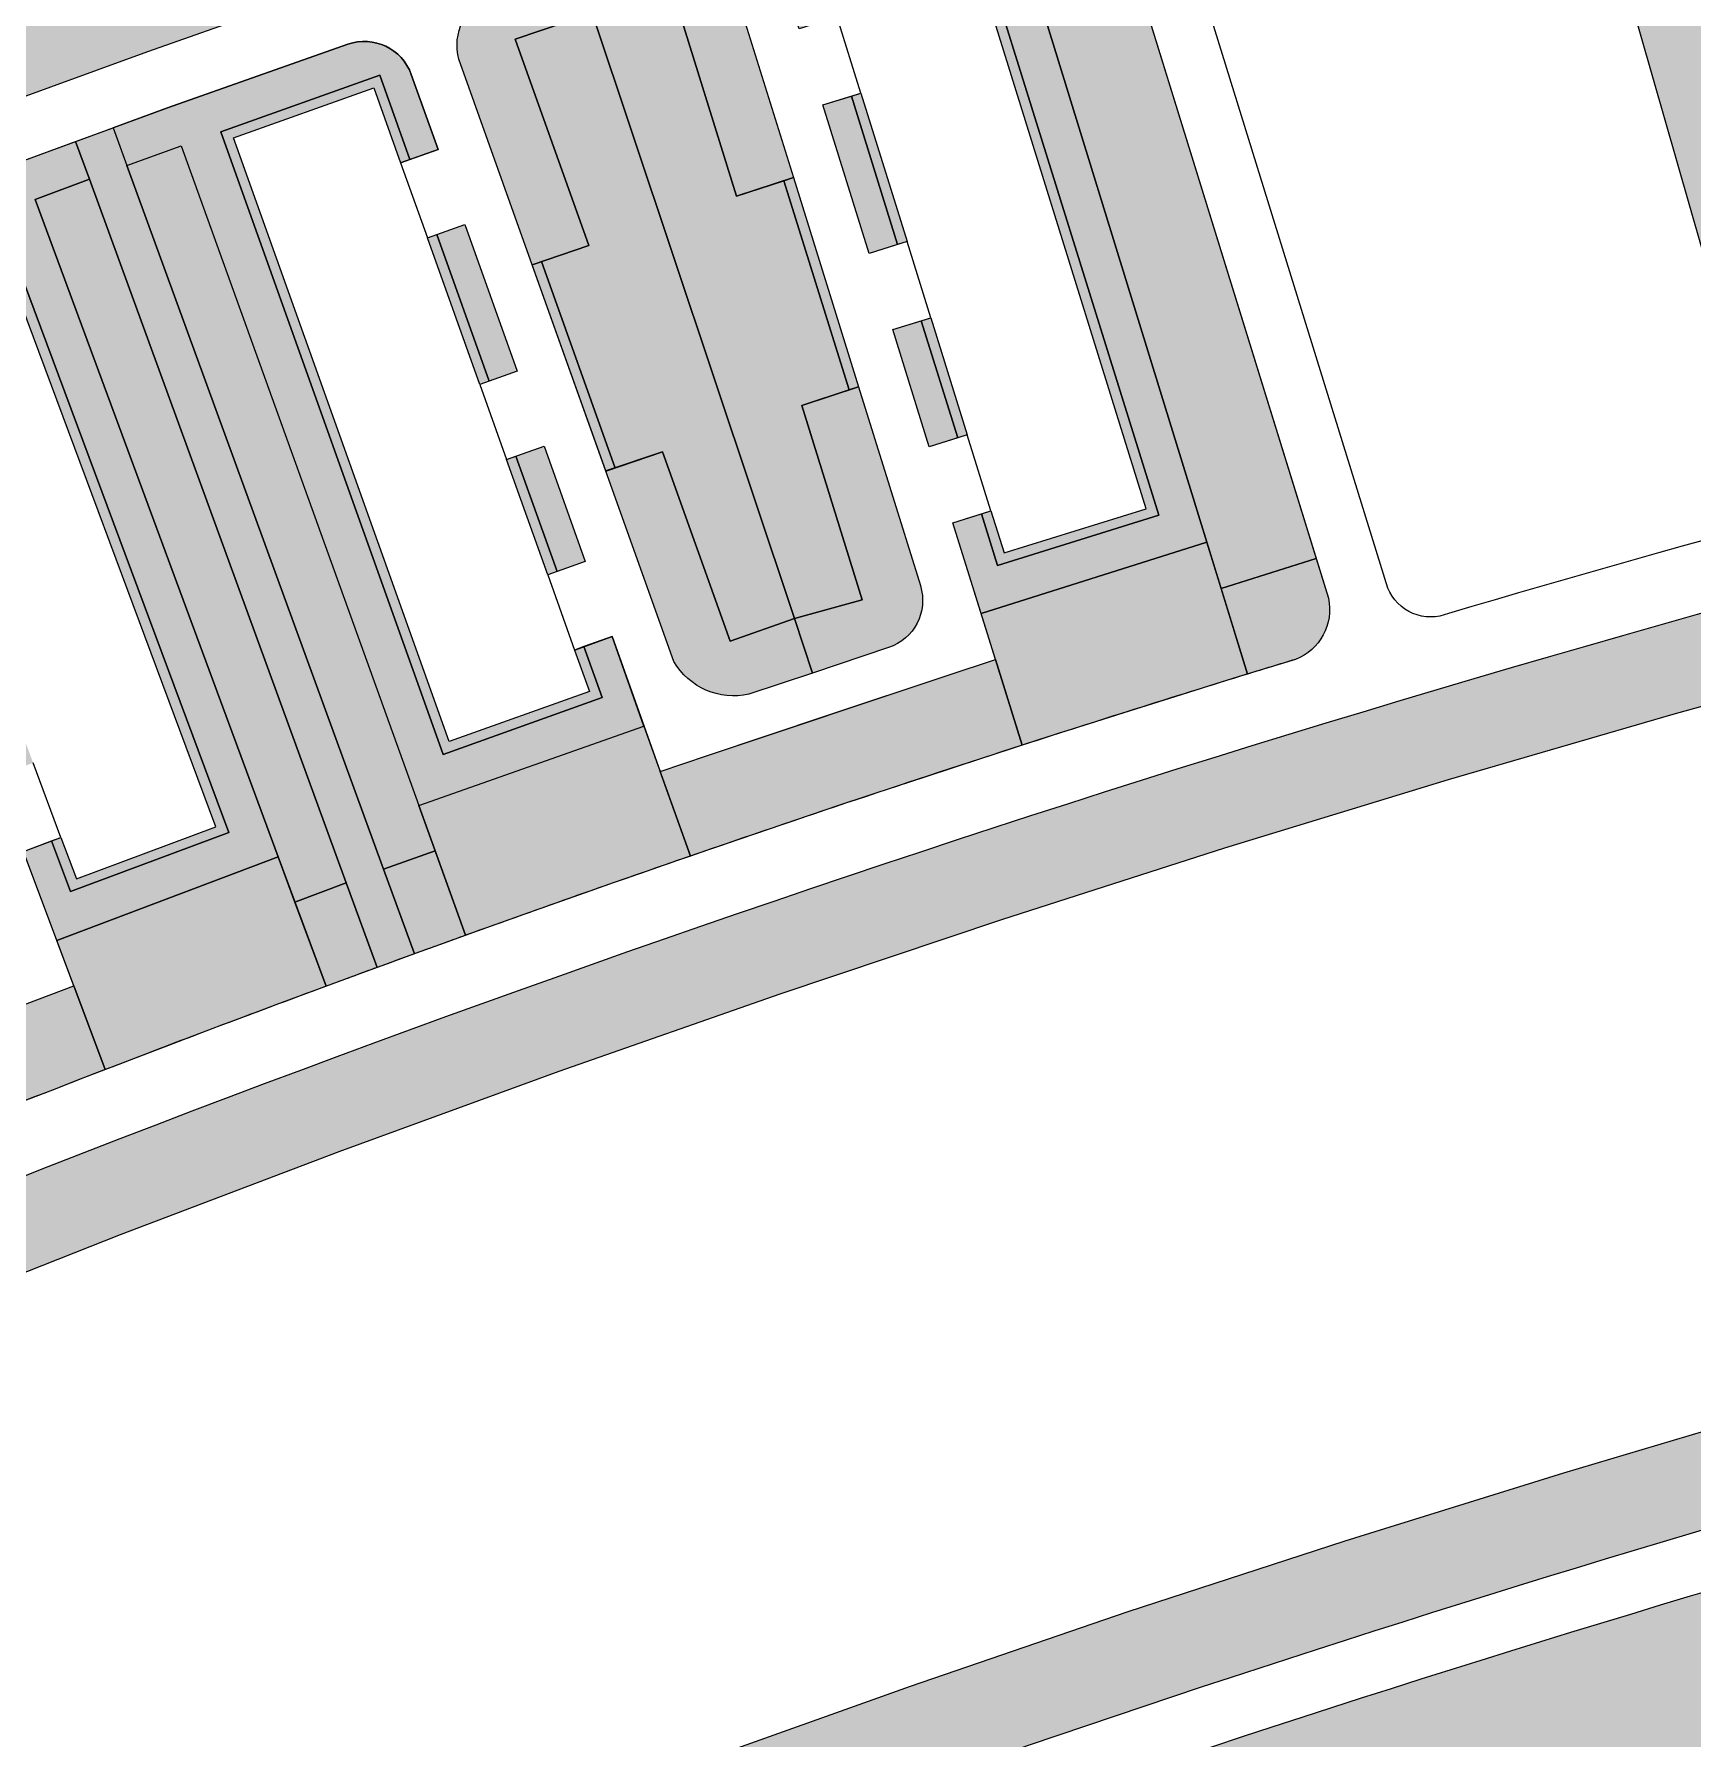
# Model space of a CAD drawing. Header units: millimetres. Extents: x 2240546 to 2245671, y 376439 to 383894.
# Drawn here: x 2245133.1 to 2245299.6, y 378596.1 to 378767.3 of the extents above; entities that cross this region are included whole.
import ezdxf

# ---------------------------------------------------------------- set-up
doc = ezdxf.new("R2010")
doc.units = ezdxf.units.MM
for name, color, linetype, true_color in [('благоустройство_внутридворовые_дороги', 7, 'Continuous', 0x000000), ('благоустройство_внутридворовые_площадки', 7, 'Continuous', 0x000000), ('благоустройство_внутриквартальные_дороги_парковки', 7, 'Continuous', 0x000000), ('благоустройство_зеленые насаждения', 7, 'Continuous', 0x000000), ('благоустройство_озеленение', 7, 'Continuous', 0x000000), ('благоустройство_отмостка', 7, 'Continuous', 0x000000), ('благоустройство_парковка', 7, 'Continuous', 0x000000), ('благоустройство_пешеходные_дорожки', 7, 'Continuous', 0x000000), ('благоустройство_спорт', 7, 'Continuous', 0x000000)]:
    doc.layers.add(name, color=color, linetype=linetype, true_color=true_color)
for name, color, linetype, transparency in [('благоустройство_штриховка_внутридомовые_площадки', 221, 'Continuous', 0.5), ('благоустройство_штриховка_зеленые насаждения', 90, 'Continuous', 0.5), ('благоустройство_штриховка_озеленение', 105, 'Continuous', 0.5), ('благоустройство_штриховка_отмостка', 160, 'Continuous', 0.5), ('благоустройство_штриховка_парковка', 252, 'Continuous', 0.5), ('благоустройство_штриховка_пешеходные_дорожки', 31, 'Continuous', 0.5), ('благоустройство_штриховка_спорт', 165, 'Continuous', 0.5)]:
    doc.layers.add(name, color=color, linetype=linetype, transparency=transparency)

msp = doc.modelspace()

# ---------------------------------------------------------------- hatches: boundary and pattern name
at = {"layer": 'благоустройство_штриховка_внутридомовые_площадки'}
h = msp.add_hatch(color=256, dxfattribs=at)
h.dxf.hatch_style = 1
edge = h.paths.add_edge_path()
edge.add_line((2245228.158794898, 378709.1571225337), (2245250.825262668, 378716.3112749405))
edge.add_line((2245250.825262668, 378716.3112749405), (2245254.909596193, 378703.0645137579))
edge.add_arc((2245776.816563778, 377010.001511101), 1771.679771792742, 107.1325415448082, 107.9000142652529)
edge.add_line((2245232.278641542, 378695.9219318287), (2245228.158794898, 378709.1571225337))
h = msp.add_hatch(color=256, dxfattribs=at)
h.dxf.hatch_style = 1
edge = h.paths.add_edge_path()
edge.add_line((2245171.697465584, 378689.8754978474), (2245194.302147198, 378697.8480819486))
edge.add_line((2245194.302147198, 378697.8480819486), (2245198.963123982, 378684.7954136155))
edge.add_arc((2245776.816564306, 377010.001509265), 1771.679773701631, 109.0359489711927, 109.8098640967507)
edge.add_line((2245176.394469414, 378676.8375925407), (2245171.697465584, 378689.8754978474))
h = msp.add_hatch(color=256, dxfattribs=at)
h.dxf.hatch_style = 1
edge = h.paths.add_edge_path()
edge.add_line((2245135.342457088, 378676.3305505691), (2245157.568277271, 378684.7180469629))
edge.add_line((2245157.568277271, 378684.7180469629), (2245162.374711965, 378671.7206283209))
edge.add_arc((2245776.816562943, 377010.0015127632), 1771.679769948212, 110.2925168570031, 111.0595758229046)
edge.add_line((2245140.183834582, 378663.3459948427), (2245135.342457088, 378676.3305505691))
at = {"layer": 'благоустройство_штриховка_зеленые насаждения'}
h = msp.add_hatch(color=256, dxfattribs=at)
h.dxf.hatch_style = 1
edge = h.paths.add_edge_path()
edge.add_line((2245260.609904476, 378885.0933197148), (2245270.477298053, 378887.746404527))
edge.add_line((2245270.477298053, 378887.746404527), (2245312.477420014, 378740.4654847893))
edge.add_arc((2245776.81656482, 377010.0015079067), 1791.679775151549, 101.00304802776179, 105.0204708505876, ccw=False)
edge.add_line((2245434.854384561, 378768.7448899724), (2245434.300654816, 378758.4481535263))
edge.add_arc((2245776.816564828, 377010.0015078761), 1781.679775183269, 101.0837267206065, 105.0154125978114)
edge.add_line((2245315.220981365, 378730.8479096866), (2245305.565732096, 378728.228929944))
edge.add_line((2245305.565732096, 378728.228929944), (2245260.609904476, 378885.0933197148))
h = msp.add_hatch(color=256, dxfattribs=at)
h.dxf.hatch_style = 1
h.paths.add_polyline_path([(2245102.374818867, 378833.9705659538), (2245117.739199674, 378839.7513200013), (2245141.111896116, 378774.9865921282), (2245233.553756878, 378805.871335915), (2245236.561941188, 378796.1570739668), (2245204.206039317, 378785.9522242547), (2245199.411961075, 378784.3990710303), (2245185.617880005, 378779.8502172205), (2245167.292492825, 378773.6220947608), (2245144.440043943, 378765.5566699628), (2245129.668210323, 378760.164583426)])
h = msp.add_hatch(color=256, dxfattribs=at)
h.dxf.hatch_style = 1
edge = h.paths.add_edge_path()
edge.add_line((2245228.892274398, 378787.4467627478), (2245233.547846028, 378788.9057301158))
edge.add_arc((2245235.050001296, 378784.136712444), 5.000000000302554, 17.206016830609713, 107.48349503381661, ccw=False)
edge.add_line((2245239.826237814, 378785.6157542718), (2245261.793581027, 378714.6771068173))
edge.add_line((2245261.793581027, 378714.6771068173), (2245252.257212198, 378711.6670182139))
edge.add_line((2245252.257212198, 378711.6670182139), (2245250.825262668, 378716.3112749405))
edge.add_line((2245250.825262668, 378716.3112749405), (2245228.892274398, 378787.4467627478))
h = msp.add_hatch(color=256, dxfattribs=at)
h.dxf.hatch_style = 1
h.paths.add_polyline_path([(2245133.15737731, 378750.7292811768), (2245138.60841454, 378752.7597993271), (2245164.400051901, 378682.1018478009), (2245159.253935189, 378680.1597405465), (2245157.568277243, 378684.718046952)])
h.paths.add_polyline_path([(2245168.157438987, 378683.4737233038), (2245142.365490468, 378754.1325272696), (2245147.843036013, 378756.0904310307), (2245171.697465584, 378689.8754978473), (2245173.344684653, 378685.303160443)])
at = {"layer": 'благоустройство_штриховка_озеленение'}
h = msp.add_hatch(color=256, dxfattribs=at)
h.dxf.hatch_style = 1
h.paths.add_polyline_path([(2245212.266566337, 378760.2116173925), (2245215.130999484, 378761.1032578731), (2245219.773686124, 378746.1884194503), (2245216.909252977, 378745.2967789698)], flags=17)
h.paths.add_polyline_path([(2245219.286959738, 378737.6582896805), (2245222.151392885, 378738.5499301611), (2245225.811778748, 378726.7907769041), (2245222.947345601, 378725.8991364237)], flags=17)
edge = h.paths.add_edge_path()
edge.add_line((2245209.888859641, 378767.8501064724), (2245207.508346755, 378775.4977147928))
edge.add_arc((2245212.287604442, 378776.9669649286), 5.00000000028137, 107.5049495376798, 197.0885927771418, ccw=False)
edge.add_line((2245210.783663513, 378781.7354197814), (2245228.892274398, 378787.4467627478))
edge.add_line((2245228.892274398, 378787.4467627478), (2245250.825262668, 378716.3112749405))
edge.add_line((2245250.825262668, 378716.3112749405), (2245228.158794898, 378709.1571225337))
edge.add_line((2245228.158794898, 378709.1571225337), (2245225.325201667, 378718.2601674862))
edge.add_line((2245225.325201667, 378718.2601674862), (2245228.189634814, 378719.1518079667))
edge.add_line((2245228.189634814, 378719.1518079667), (2245229.801222553, 378713.9745102965))
edge.add_line((2245229.801222553, 378713.9745102965), (2245245.992200507, 378719.0088924057))
edge.add_line((2245245.992200507, 378719.0088924057), (2245226.266426072, 378782.3788248142))
edge.add_line((2245226.266426072, 378782.3788248142), (2245210.075448115, 378777.3444427039))
edge.add_line((2245210.075448115, 378777.3444427039), (2245212.753292788, 378768.741746953))
edge.add_line((2245212.753292788, 378768.741746953), (2245209.888859641, 378767.8501064724))
h = msp.add_hatch(color=256, dxfattribs=at)
h.dxf.hatch_style = 1
h.paths.add_polyline_path([(2245178.748190134, 378732.4847925057), (2245173.495064409, 378747.1957234839), (2245176.320337967, 378748.2045987626), (2245181.573463691, 378733.4936677844)], flags=17)
h.paths.add_polyline_path([(2245181.438529354, 378724.9507267619), (2245184.263802911, 378725.9596020406), (2245188.405468058, 378714.3612217032), (2245185.580194501, 378713.3523464245)], flags=17)
edge = h.paths.add_edge_path()
edge.add_line((2245173.629999747, 378755.738661706), (2245170.938025224, 378763.2773069783))
edge.add_arc((2245166.233679653, 378761.5833800926), 5.000025553937645, 19.80278451660474, 109.4395896972316)
edge.add_line((2245164.56960719, 378766.2983687859), (2245146.467221244, 378759.9094065671))
edge.add_line((2245146.467221244, 378759.9094065671), (2245140.986995319, 378757.9090088498))
edge.add_line((2245140.986995319, 378757.9090088498), (2245142.365490468, 378754.1325272696))
edge.add_line((2245142.365490468, 378754.1325272696), (2245147.843036013, 378756.0904310307))
edge.add_line((2245147.843036013, 378756.0904310307), (2245171.697465584, 378689.8754978473))
edge.add_line((2245171.697465584, 378689.8754978473), (2245194.302147198, 378697.8480819487))
edge.add_line((2245194.302147198, 378697.8480819487), (2245191.095807059, 378706.8271565723))
edge.add_line((2245191.095807059, 378706.8271565723), (2245188.270533502, 378705.8182812935))
edge.add_line((2245188.270533502, 378705.8182812935), (2245190.095868244, 378700.7065868825))
edge.add_line((2245190.095868244, 378700.7065868825), (2245174.127790947, 378695.004555518))
edge.add_line((2245174.127790947, 378695.004555518), (2245151.808386568, 378757.5081456701))
edge.add_line((2245151.808386568, 378757.5081456701), (2245167.776460116, 378763.2101875322))
edge.add_line((2245167.776460116, 378763.2101875322), (2245170.80472619, 378754.7297864273))
edge.add_line((2245170.80472619, 378754.7297864273), (2245173.629999747, 378755.738661706))
h = msp.add_hatch(color=256, dxfattribs=at)
h.dxf.hatch_style = 1
edge = h.paths.add_edge_path()
edge.add_line((2245567.328408399, 378649.0859449651), (2245542.562220755, 378616.1976374617))
edge.add_line((2245542.562220755, 378616.1976374617), (2245457.039498536, 378604.88087672))
edge.add_line((2245457.039498536, 378604.88087672), (2245426.094726392, 378593.1319897257))
edge.add_line((2245426.094726392, 378593.1319897257), (2245414.343653523, 378564.9361585672))
edge.add_line((2245414.343653523, 378564.9361585672), (2245393.190975012, 378557.4959456179))
edge.add_line((2245393.190975012, 378557.4959456179), (2245369.297407099, 378557.4959456179))
edge.add_line((2245369.297407099, 378557.4959456179), (2245285.379855953, 378526.3003667666))
edge.add_line((2245285.379855953, 378526.3003667666), (2245280.042875326, 378545.27305955))
edge.add_line((2245280.042875326, 378545.27305955), (2245270.626322777, 378543.9738677759))
edge.add_line((2245270.626322777, 378543.9738677759), (2245239.649788451, 378531.7390006888))
edge.add_line((2245239.649788451, 378531.7390006888), (2245226.646911969, 378517.5924122188))
edge.add_line((2245226.646911969, 378517.5924122188), (2245192.609998065, 378510.3274216759))
edge.add_line((2245192.609998065, 378510.3274216759), (2245173.488230789, 378483.9459661188))
edge.add_line((2245173.488230789, 378483.9459661188), (2245158.082638716, 378472.767675166))
edge.add_line((2245158.082638716, 378472.767675166), (2245130.165549787, 378465.8860772389))
edge.add_line((2245130.165549787, 378465.8860772389), (2245108.366417471, 378441.4163430646))
edge.add_line((2245108.366417471, 378441.4163430646), (2245075.859693356, 378422.2991292366))
edge.add_line((2245075.859693356, 378422.2991292366), (2245060.944546728, 378417.3285038787))
edge.add_line((2245060.944546728, 378417.3285038787), (2245044.500144493, 378431.4750923486))
edge.add_line((2245044.500144493, 378431.4750923486), (2245028.437822613, 378439.8865166701))
edge.add_line((2245028.437822613, 378439.8865166701), (2245017.730230815, 378428.034293385))
edge.add_line((2245017.730230815, 378428.034293385), (2244998.225449001, 378401.2701940258))
edge.add_line((2244998.225449001, 378401.2701940258), (2244992.092894828, 378375.7985645339))
edge.add_line((2244992.092894828, 378375.7985645339), (2244963.742036145, 378417.6209212587))
edge.add_line((2244963.742036145, 378417.6209212587), (2244983.742959975, 378428.9845566232))
edge.add_line((2244983.742959975, 378428.9845566232), (2244997.835486588, 378436.7687203079))
edge.add_line((2244997.835486588, 378436.7687203079), (2245002.41, 378446.57))
edge.add_line((2245002.41, 378446.57), (2245010.806008128, 378443.7734702795))
edge.add_line((2245010.806008128, 378443.7734702795), (2245032.52067212, 378455.1641473774))
edge.add_line((2245032.52067212, 378455.1641473774), (2245075.488798254, 378476.4963874034))
edge.add_line((2245075.488798254, 378476.4963874034), (2245028.214997228, 378492.3788757963))
edge.add_line((2245028.214997228, 378492.3788757963), (2245016.446341257, 378486.3772468422))
edge.add_line((2245016.446341257, 378486.3772468422), (2244991.417223429, 378473.2169162502))
edge.add_line((2244991.417223429, 378473.2169162502), (2244966.615698502, 378459.6325354114))
edge.add_line((2244966.615698502, 378459.6325354114), (2244946.183028613, 378448.0236011288))
edge.add_line((2244946.183028613, 378448.0236011288), (2244925.91665397, 378436.1268840951))
edge.add_line((2244925.91665397, 378436.1268840951), (2244905.82054463, 378423.944716126))
edge.add_line((2244905.82054463, 378423.944716126), (2244885.898805613, 378411.4795870851))
edge.add_line((2244885.898805613, 378411.4795870851), (2244866.155279051, 378398.7339007288))
edge.add_line((2244866.155279051, 378398.7339007288), (2244846.593966183, 378385.7102370735))
edge.add_line((2244846.593966183, 378385.7102370735), (2244827.22284945, 378372.4140355664))
edge.add_line((2244827.22284945, 378372.4140355664), (2244808.037754063, 378358.8424331233))
edge.add_line((2244808.037754063, 378358.8424331233), (2244789.046540743, 378345.0008654675))
edge.add_line((2244789.046540743, 378345.0008654675), (2244772.276454031, 378332.4111524654))
edge.add_line((2244772.276454031, 378332.4111524654), (2244797.196809806, 378299.692656463))
edge.add_line((2244797.196809806, 378299.692656463), (2244814.634285242, 378276.7986024817))
edge.add_line((2244814.634285242, 378276.7986024817), (2244839.842418995, 378295.4549595033))
edge.add_line((2244839.842418995, 378295.4549595033), (2244862.67819276, 378311.7895950614))
edge.add_line((2244862.67819276, 378311.7895950614), (2244885.798560335, 378327.7188601023))
edge.add_line((2244885.798560335, 378327.7188601023), (2244866.25730884, 378356.6242500386))
edge.add_line((2244866.25730884, 378356.6242500386), (2244885.405287586, 378369.3727212886))
edge.add_line((2244885.405287586, 378369.3727212886), (2244891.119183822, 378319.8486018021))
edge.add_arc((2245777.17475118, 377009.1965324111), 1582.05667264042, 124.0603366286656, 127.3372484659531)
edge.add_arc((2244814.057450674, 378272.4443907958), 6.474599383172312, 225.8351556179713, 303.68898652898093, ccw=False)
edge.add_line((2244809.546434844, 378267.7999130688), (2244762.587812934, 378329.4529447152))
edge.add_arc((2244767.360967366, 378333.0884634925), 6.000000000543255, 127.33499337156579, 217.2950587956161, ccw=False)
edge.add_arc((2245777.174752732, 377009.1965308967), 1671.056674804401, 116.89606368707149, 127.334993369871, ccw=False)
edge.add_arc((2245028.11518167, 378484.7895667304), 16.23406114778659, 73.2424803210414, 115.08287801514979, ccw=False)
edge.add_line((2245032.79581768, 378500.3342245874), (2245104.053940745, 378476.393769454))
edge.add_line((2245104.053940745, 378476.393769454), (2245107.255917284, 378481.1383318353))
edge.add_line((2245107.255917284, 378481.1383318353), (2245045.325856793, 378501.9448556509))
edge.add_arc((2245046.918230221, 378506.684512481), 5.0000000001013, 115.99637841400909, 251.42929461026802, ccw=False)
edge.add_arc((2245777.174752745, 377009.1965308822), 1671.056674822877, 102.1892747203081, 115.9963784149987, ccw=False)
edge.add_line((2245424.344790292, 378642.579960474), (2245406.859386651, 378719.930350079))
edge.add_arc((2245421.490221545, 378723.2377161449), 14.9999999994297, 101.72319345258501, 192.7378775886754, ccw=False)
edge.add_arc((2245777.174751235, 377009.1965323698), 1765.556672700482, 97.97248866869631, 101.72319345422528, ccw=False)
edge.add_arc((2245534.376751628, 378742.8336904059), 14.99999999995179, -6.866742348387618, 97.97248866815602, ccw=False)
edge.add_line((2245549.26915526, 378741.0402818987), (2245547.085837245, 378722.9100828931))
edge.add_line((2245547.085837245, 378722.9100828931), (2245559.075997131, 378698.0353748541))
edge.add_line((2245559.075997131, 378698.0353748541), (2245567.328408399, 378649.0859449651))
h = msp.add_hatch(color=256, dxfattribs=at)
h.dxf.hatch_style = 1
h.paths.add_polyline_path([(2245116.661792754, 378726.4320220191), (2245119.472756653, 378727.4801069185), (2245124.930044536, 378712.8436813502), (2245122.119080637, 378711.7955964507)], flags=17)
h.paths.add_polyline_path([(2245124.913977494, 378704.2996935971), (2245127.724941394, 378705.3477784964), (2245132.02757081, 378693.8081425933), (2245129.21660691, 378692.760057694)], flags=17)
edge = h.paths.add_edge_path()
edge.add_line((2245113.866895896, 378733.9279248746), (2245111.067560586, 378741.4357316397))
edge.add_arc((2245115.752499575, 378743.1825420661), 4.999999999317804, 110.60048483147261, 200.4483023747688, ccw=False)
edge.add_line((2245113.993251729, 378747.8628248578), (2245131.749269513, 378754.5370446526))
edge.add_line((2245131.749269513, 378754.5370446526), (2245137.229495434, 378756.5374423678))
edge.add_line((2245137.229495434, 378756.5374423678), (2245138.60841454, 378752.7597993271))
edge.add_line((2245138.60841454, 378752.7597993271), (2245133.157377305, 378750.7292811749))
edge.add_line((2245133.157377305, 378750.7292811749), (2245157.568277243, 378684.718046952))
edge.add_line((2245157.568277243, 378684.718046952), (2245135.342457088, 378676.3305505691))
edge.add_line((2245135.342457088, 378676.3305505691), (2245132.011504931, 378685.2641517195))
edge.add_line((2245132.011504931, 378685.2641517195), (2245134.822126984, 378686.3121091592))
edge.add_line((2245134.822126984, 378686.3121091592), (2245136.717002901, 378681.23110337))
edge.add_line((2245136.717002901, 378681.23110337), (2245152.606051756, 378687.1497938375))
edge.add_line((2245152.606051756, 378687.1497938375), (2245129.419212285, 378749.3368100538))
edge.add_line((2245129.419212285, 378749.3368100538), (2245113.530163428, 378743.4181195852))
edge.add_line((2245113.530163428, 378743.4181195852), (2245116.677859795, 378734.9760097739))
edge.add_line((2245116.677859795, 378734.9760097739), (2245113.866895896, 378733.9279248746))
h = msp.add_hatch(color=256, dxfattribs=at)
h.dxf.hatch_style = 1
h.paths.add_polyline_path([(2245208.351111709, 378752.6026703549), (2245209.301553637, 378752.9139198436), (2245215.840811553, 378731.906261399), (2245214.890012482, 378731.5961593135)])
h = msp.add_hatch(color=256, dxfattribs=at)
h.dxf.hatch_style = 1
h.paths.add_polyline_path([(2245183.076031942, 378744.1538827592), (2245184.022733388, 378744.4763307244), (2245191.421861117, 378723.7557039787), (2245190.475099733, 378723.433424186)])
h = msp.add_hatch(color=256, dxfattribs=at)
h.dxf.hatch_style = 1
edge = h.paths.add_edge_path()
edge.add_line((2245011.530414031, 378513.2990458311), (2244922.611178476, 378543.1737060435))
edge.add_arc((2244924.603521861, 378548.8001880339), 5.968813261584238, 137.6961498111643, 250.500890255642, ccw=False)
edge.add_arc((2245777.17475124, 377009.1965323261), 1765.556672744427, 102.90152794085628, 119.03810621540521, ccw=False)
edge.add_arc((2245385.717535389, 378714.6077394931), 15.81523183227364, 15.627910570249128, 100.01149495772529, ccw=False)
edge.add_line((2245400.948101083, 378718.8681885916), (2245414.231555929, 378660.1060102227))
edge.add_arc((2245399.654133031, 378658.2768578816), 14.69173429614237, -78.91259885536738, 7.152005837753222, ccw=False)
edge.add_arc((2245777.174752746, 377009.1965308681), 1677.056674836926, 102.9102419423447, 116.2047248561602)
edge.add_arc((2245023.179079978, 378551.7374093761), 40.16465125390975, 253.1406769894345, 289.5514814891979, ccw=False)
h.paths.add_polyline_path([(2244932.515308719, 378549.3399576999), (2244970.44198202, 378569.5405917015), (2244991.388952864, 378580.1936754273), (2245012.476472756, 378590.5655238794), (2245033.70082838, 378600.6543139179), (2245055.058236896, 378610.4582486839), (2245076.544882222, 378619.9755771371), (2245098.156945417, 378629.2046075952), (2245119.890612619, 378638.1437093944), (2245141.741913883, 378646.7912482955), (2245163.706826739, 378655.1456354794), (2245185.781628028, 378663.2054556333), (2245207.962157276, 378670.9691904942), (2245230.244658039, 378678.4355259137), (2245252.62504801, 378685.6030920256), (2245275.099384231, 378692.4706248033), (2245297.663548253, 378699.0368652487), (2245320.023931395, 378705.2226148135), (2245341.89300386, 378710.9665358695), (2245397.5918462, 378688.3619830693), (2245405.304065188, 378654.2453475214), (2245380.382692115, 378648.4126478148), (2245355.455578196, 378642.5786044971), (2245330.814601182, 378635.6146912847), (2245308.676552471, 378629.3764140218), (2245286.625670585, 378622.8368301381), (2245264.666081948, 378615.9971656059), (2245242.801780604, 378608.8586652206), (2245221.036853784, 378601.4226626644), (2245199.375315404, 378593.69052822), (2245177.821221446, 378585.6637084378), (2245156.378669283, 378577.3437306529), (2245135.051558813, 378568.7321095738), (2245113.843834448, 378559.8304368131), (2245092.759519979, 378550.6404015922), (2245071.80249799, 378541.1636975061), (2245050.976565136, 378531.4020392497), (2245030.285761449, 378521.3573199757), (2245024.440367125, 378518.456071881), (2244978.078034065, 378534.0323361266)], flags=16)
h = msp.add_hatch(color=256, dxfattribs=at)
h.dxf.hatch_style = 1
edge = h.paths.add_edge_path()
edge.add_line((2245254.909596208, 378703.0645137627), (2245252.257212197, 378711.6670182138))
edge.add_line((2245252.257212197, 378711.6670182138), (2245261.793581027, 378714.6771068173))
edge.add_line((2245261.793581027, 378714.6771068173), (2245263.033503799, 378710.6730520918))
edge.add_arc((2245257.798635851, 378709.5395905941), 5.356171898457014, -68.9777032448078, 12.217178338237375, ccw=False)
edge.add_arc((2245518.418963967, 377852.4896258862), 890.4576501905226, 106.8893017390061, 107.213059022669)
h = msp.add_hatch(color=256, dxfattribs=at)
h.dxf.hatch_style = 1
edge = h.paths.add_edge_path()
edge.add_line((2245198.963123982, 378684.7954136155), (2245195.936619543, 378693.2708811565))
edge.add_line((2245195.936619543, 378693.2708811565), (2245200.66565981, 378694.8956293254))
edge.add_line((2245200.66565981, 378694.8956293254), (2245212.661476438, 378698.9025581352))
edge.add_line((2245212.661476438, 378698.9025581352), (2245224.847175973, 378702.9729129972))
edge.add_line((2245224.847175973, 378702.9729129972), (2245229.603333321, 378704.5164786479))
edge.add_line((2245229.603333321, 378704.5164786479), (2245232.278641542, 378695.9219318287))
edge.add_arc((2245776.816565245, 377010.0015065259), 1771.679776597473, 107.900014264947, 109.0359489710283)
h = msp.add_hatch(color=256, dxfattribs=at)
h.dxf.hatch_style = 1
edge = h.paths.add_edge_path()
edge.add_line((2245159.25393522, 378680.1597405582), (2245164.400051901, 378682.1018478007))
edge.add_line((2245164.400051901, 378682.1018478007), (2245167.500815835, 378673.6070932932))
edge.add_arc((2245776.816603344, 377010.0014030436), 1771.6798868697, 110.1158701229438, 110.2925168518609)
edge.add_line((2245162.374711965, 378671.7206283211), (2245159.25393522, 378680.1597405582))
edge = h.paths.add_edge_path()
edge.add_line((2245168.157438987, 378683.4737233038), (2245173.344684653, 378685.303160443))
edge.add_line((2245173.344684653, 378685.303160443), (2245176.394469414, 378676.8375925408))
edge.add_arc((2245776.816575494, 377010.0014783103), 1771.679806616396, 109.8098640979068, 109.9865108667151)
edge.add_line((2245171.258362519, 378674.9785315666), (2245168.157438987, 378683.4737233038))
h = msp.add_hatch(color=256, dxfattribs=at)
h.dxf.hatch_style = 1
edge = h.paths.add_edge_path()
edge.add_line((2245107.520209751, 378650.3952456378), (2245104.032438816, 378658.6884557293))
edge.add_line((2245104.032438816, 378658.6884557293), (2245108.664777086, 378660.5712907031))
edge.add_line((2245108.664777086, 378660.5712907031), (2245120.421641909, 378665.233029924))
edge.add_line((2245120.421641909, 378665.233029924), (2245132.376552377, 378669.9732966401))
edge.add_line((2245132.376552377, 378669.9732966401), (2245137.04045277, 378671.7765328264))
edge.add_line((2245137.04045277, 378671.7765328264), (2245140.183834582, 378663.3459948428))
edge.add_arc((2245776.816564577, 377010.0015083923), 1771.679774614192, 111.0595758214101, 112.1959299410501)
at = {"layer": 'благоустройство_штриховка_отмостка'}
h = msp.add_hatch(color=256, dxfattribs=at)
h.dxf.hatch_style = 1
h.paths.add_polyline_path([(2245215.130999484, 378761.1032578731), (2245216.085810533, 378761.4004713666), (2245220.728497172, 378746.4856329438), (2245219.773686124, 378746.1884194503)], flags=17)
h.paths.add_polyline_path([(2245222.151392885, 378738.5499301612), (2245223.106203934, 378738.8471436546), (2245226.766589797, 378727.0879903977), (2245225.811778748, 378726.7907769042)], flags=17)
h.paths.add_polyline_path([(2245212.753292788, 378768.741746953), (2245210.075537552, 378777.3441553827), (2245226.264945362, 378782.3835816583), (2245245.992200507, 378719.0088924057), (2245229.801315327, 378713.9742122557), (2245228.189634814, 378719.1518079666), (2245229.144445864, 378719.4490214602), (2245230.458913049, 378715.2262368501), (2245244.738693138, 378719.6712454528), (2245225.607344972, 378781.1315568857), (2245211.32756196, 378776.6865576708), (2245213.708103902, 378769.0389602372)])
h = msp.add_hatch(color=256, dxfattribs=at)
h.dxf.hatch_style = 1
h.paths.add_polyline_path([(2245170.80472619, 378754.7297864273), (2245167.776460116, 378763.2101875322), (2245151.808386568, 378757.5081456701), (2245174.127790947, 378695.004555518), (2245190.095868244, 378700.7065868825), (2245188.270533502, 378705.8182812935), (2245187.328775649, 378705.4819895339), (2245188.817818178, 378701.312052813), (2245174.733256585, 378696.2826049677), (2245153.086436413, 378756.9026803587), (2245167.170994699, 378761.9321374634), (2245169.862968338, 378754.3934946677)])
h = msp.add_hatch(color=256, dxfattribs=at)
h.dxf.hatch_style = 1
h.paths.add_polyline_path([(2245127.724941394, 378705.3477784964), (2245128.66192936, 378705.6971401295), (2245132.964558776, 378694.1575042264), (2245132.02757081, 378693.8081425933)], flags=17)
h.paths.add_polyline_path([(2245119.472756653, 378727.4801069185), (2245120.409744619, 378727.8294685516), (2245125.867032503, 378713.1930429832), (2245124.930044536, 378712.8436813502)], flags=17)
h.paths.add_polyline_path([(2245116.677859795, 378734.9760097739), (2245113.530163428, 378743.4181195853), (2245129.417471784, 378749.3414780705), (2245152.606051756, 378687.1497938375), (2245136.717111954, 378681.2308108927), (2245134.822126984, 378686.3121091592), (2245135.759456797, 378686.6615982518), (2245137.304737605, 378682.5171609396), (2245151.317959217, 378687.7420859069), (2245128.829843466, 378748.0551277309), (2245114.816618418, 378742.8302119762), (2245117.614847762, 378735.325371407)])
h = msp.add_hatch(color=256, dxfattribs=at)
h.dxf.hatch_style = 1
h.paths.add_polyline_path([(2245172.553309194, 378746.8594326659), (2245173.495064409, 378747.1957234839), (2245178.748190134, 378732.4847925057), (2245177.806432282, 378732.1485007461)])
h = msp.add_hatch(color=256, dxfattribs=at)
h.dxf.hatch_style = 1
h.paths.add_polyline_path([(2245180.496771501, 378724.6144350022), (2245181.438529354, 378724.9507267619), (2245185.580194501, 378713.3523464245), (2245184.638436649, 378713.0160546649)])
at = {"layer": 'благоустройство_штриховка_парковка'}
h = msp.add_hatch(color=256, dxfattribs=at)
h.dxf.hatch_style = 1
edge = h.paths.add_edge_path()
edge.add_line((2245187.518974076, 378774.1593140507), (2245196.447360757, 378777.1036149844))
edge.add_arc((2245198.013256798, 378772.3551447482), 4.99999999945265, 17.290305686402974, 108.25092919419171, ccw=False)
edge.add_line((2245202.787312302, 378773.8412113807), (2245209.301553638, 378752.9139198437))
edge.add_line((2245209.301553638, 378752.9139198437), (2245203.598902067, 378751.0464229117))
edge.add_line((2245203.598902067, 378751.0464229117), (2245197.059346713, 378772.0550368911))
edge.add_line((2245197.059346713, 378772.0550368911), (2245189.103340536, 378769.4169746579))
edge.add_line((2245189.103340536, 378769.4169746579), (2245187.518974076, 378774.1593140507))
h = msp.add_hatch(color=256, dxfattribs=at)
h.dxf.hatch_style = 1
edge = h.paths.add_edge_path()
edge.add_arc((2245181.043683449, 378766.1720104854), 5.513156702348502, 113.88475201036391, 194.4601149638532, ccw=False)
edge.add_line((2245178.81141587, 378771.213030053), (2245187.518974067, 378774.1593140478))
edge.add_line((2245187.518974067, 378774.1593140478), (2245189.10334052, 378769.4169746523))
edge.add_line((2245189.10334052, 378769.4169746523), (2245181.356835874, 378766.8099714588))
edge.add_line((2245181.356835874, 378766.8099714588), (2245188.75624011, 378746.0885703789))
edge.add_line((2245188.75624011, 378746.0885703789), (2245183.076032043, 378744.1538827936))
edge.add_line((2245183.076032043, 378744.1538827936), (2245175.70517417, 378764.7953422249))
h = msp.add_hatch(color=256, dxfattribs=at)
h.dxf.hatch_style = 1
edge = h.paths.add_edge_path()
edge.add_line((2245209.400926966, 378708.6620630678), (2245216.214358691, 378710.5187044317))
edge.add_line((2245216.214358691, 378710.5187044317), (2245210.138478362, 378730.0377416564))
edge.add_line((2245210.138478362, 378730.0377416564), (2245215.840811553, 378731.9062613989))
edge.add_line((2245215.840811553, 378731.9062613989), (2245222.053670506, 378711.9471742144))
edge.add_arc((2245217.279615001, 378710.4611075813), 5.00000000044075, -71.52927954485011, 17.29030569182271, ccw=False)
edge.add_line((2245218.863714993, 378705.7186791719), (2245211.23554671, 378703.1706636248))
edge.add_line((2245211.23554671, 378703.1706636248), (2245209.400926966, 378708.6620630678))
h = msp.add_hatch(color=256, dxfattribs=at)
h.dxf.hatch_style = 1
edge = h.paths.add_edge_path()
edge.add_line((2245190.475099732, 378723.433424186), (2245196.155668042, 378725.3671029428))
edge.add_line((2245196.155668042, 378725.3671029428), (2245202.944185962, 378706.356429207))
edge.add_line((2245202.944185962, 378706.356429207), (2245209.400926952, 378708.6620630633))
edge.add_line((2245209.400926952, 378708.6620630633), (2245211.235546628, 378703.1706635978))
edge.add_line((2245211.235546628, 378703.1706635978), (2245204.844143113, 378701.0357610999))
edge.add_arc((2245203.331630726, 378707.8598612038), 6.989709289319096, 210.2495066830454, 282.49716552324253, ccw=False)
edge.add_line((2245197.293641353, 378704.3386795436), (2245190.475099732, 378723.433424186))
at = {"layer": 'благоустройство_штриховка_пешеходные_дорожки'}
h = msp.add_hatch(color=256, dxfattribs=at)
h.dxf.hatch_style = 1
edge = h.paths.add_edge_path()
edge.add_line((2245137.229495434, 378756.5374423678), (2245140.986995319, 378757.9090088498))
edge.add_line((2245140.986995319, 378757.9090088498), (2245142.365490468, 378754.1325272696))
edge.add_line((2245142.365490468, 378754.1325272696), (2245168.157438987, 378683.4737233038))
edge.add_line((2245168.157438987, 378683.4737233038), (2245171.258362519, 378674.9785315666))
edge.add_arc((2245776.816589958, 377010.0014388736), 1771.679848621674, 109.9865108703816, 110.1158701149657)
edge.add_line((2245167.500815835, 378673.6070932932), (2245164.400051901, 378682.1018478009))
edge.add_line((2245164.400051901, 378682.1018478009), (2245138.60841454, 378752.7597993271))
edge.add_line((2245138.60841454, 378752.7597993271), (2245137.229495434, 378756.5374423678))
at = {"layer": 'благоустройство_штриховка_спорт'}
h = msp.add_hatch(color=256, dxfattribs=at)
h.dxf.hatch_style = 1
h.paths.add_polyline_path([(2245189.10334052, 378769.4169746523), (2245197.059346712, 378772.0550368911), (2245203.598902067, 378751.0464229117), (2245208.351111709, 378752.6026703549), (2245214.890012463, 378731.5961593074), (2245210.13847832, 378730.0377416424), (2245216.214358691, 378710.5187044317), (2245209.40092704, 378708.6620630928)])
h = msp.add_hatch(color=256, dxfattribs=at)
h.dxf.hatch_style = 1
h.paths.add_polyline_path([(2245184.022733388, 378744.4763307244), (2245188.75624011, 378746.0885703788), (2245181.356835874, 378766.8099714587), (2245189.10334052, 378769.4169746523), (2245209.40092695, 378708.6620630684), (2245202.944185962, 378706.356429207), (2245196.155668109, 378725.3671029655), (2245191.421861117, 378723.7557039788)])

# ---------------------------------------------------------------- linework, layer by layer
at = {"layer": 'благоустройство_внутридворовые_дороги'}
for points in [[(2244810.556238349, 378708.5303576402, -0.06272533869449864), (2245268.043106219, 378896.282332719), (2245265.893360402, 378903.8207986356, 0.03583400236298606), (2245008.233603362, 378814.936621454, -0.3437973007616069)], [(2245032.795817689, 378500.3342245843), (2245104.053940745, 378476.393769454), (2245107.255917284, 378481.1383318353), (2245045.325856793, 378501.9448556509, -0.6709143945364474), (2245044.726658549, 378511.1786212476, -0.06031784595749295), (2245424.344790292, 378642.579960474), (2245406.859386651, 378719.930350079, -0.3991114758644969), (2245418.442466492, 378737.9248257694, -0.01636699816581838), (2245532.29628771, 378757.6887121119, -0.4922736441187555), (2245549.26915526, 378741.0402818987), (2245547.085837245, 378722.9100828931), (2245559.075997131, 378698.0353748541), (2245567.328408399, 378649.0859449651), (2245583.900485564, 378671.0928673715), (2245578.325505842, 378704.1610301367), (2245567.085837245, 378727.4787738089), (2245573.034746598, 378760.9813869733), (2245575.336706705, 378789.9377314726), (2245572.546997609, 378835.0304622711), (2245568.789458174, 378868.2076754143)], [(2245426.590040982, 378746.7198522797, 0.02203635674222049), (2245275.088335949, 378709.1536523707, -0.4164670215556208), (2245268.996378115, 378711.7006781655), (2245242.25571216, 378798.0537094144)], [(2245239.826237814, 378785.6157542718), (2245263.033503799, 378710.6730520918, -0.3698858432407121), (2245259.720061967, 378704.5399206969, 0.05427968786086131), (2244907.156654868, 378553.5496499326, -0.332050379578894)], [(2245167.292492825, 378773.6220947608), (2245144.440043943, 378765.5566699628), (2245129.668210323, 378760.164583426), (2245111.93414099, 378753.4767983741, -0.4158425201296533), (2245105.475478673, 378756.4236434697), (2245103.930575576, 378760.56844472), (2245107.678679381, 378761.9654836844), (2245104.884596863, 378769.4616928176)], [(2245131.749269519, 378754.5370446546), (2245146.467221244, 378759.9094065671), (2245164.56960719, 378766.2983687859, -0.4123581445874125), (2245170.938025224, 378763.2773069783), (2245173.629999747, 378755.738661706), (2245169.862968338, 378754.3934946677), (2245172.553309194, 378746.8594326659), (2245176.320337967, 378748.2045987626), (2245181.573463691, 378733.4936677844), (2245177.806432282, 378732.1485007461), (2245180.496771501, 378724.6144350022), (2245184.263802911, 378725.9596020406), (2245188.405468058, 378714.3612217032), (2245184.638436649, 378713.0160546649), (2245187.328775649, 378705.4819895339), (2245191.095807059, 378706.8271565723), (2245195.936619625, 378693.2708811847), (2245200.665659706, 378694.8956292897), (2245224.847175973, 378702.9729129982), (2245224.847175973, 378702.9729129972), (2245229.603333211, 378704.5164786122), (2245225.325201667, 378718.2601674862), (2245229.144445864, 378719.4490214602), (2245226.766589797, 378727.0879903977), (2245222.947345601, 378725.8991364237), (2245219.286959738, 378737.6582896805), (2245223.106203934, 378738.8471436547), (2245220.728497172, 378746.4856329438), (2245216.909252977, 378745.2967789698), (2245212.266566337, 378760.2116173925), (2245216.085810533, 378761.4004713666), (2245213.708103837, 378769.0389604465)]]:
    msp.add_lwpolyline(points, format="xyb", dxfattribs=at)
msp.add_lwpolyline([(2245011.530414032, 378513.2990458311), (2244922.611178476, 378543.1737060434, -0.536792456307907), (2244920.189071925, 378552.817570703, -0.07052568609405062), (2245382.968124533, 378730.1821511306, -0.3857855967560638), (2245400.948101084, 378718.8681885916), (2245414.231555929, 378660.1060102228, -0.3942361427084297), (2245402.47944439, 378643.859345185, 0.05807327716302948), (2245036.620329451, 378513.8886046004, -0.1602224021762177)], format="xyb", close=True, dxfattribs=at)
msp.add_lwpolyline([(2245132.376552389, 378669.9732966446), (2245137.040452676, 378671.7765327902), (2245132.011504931, 378685.2641517195), (2245135.759456797, 378686.6615982518), (2245132.964558776, 378694.1575042264)], dxfattribs=at)
at = {"layer": 'благоустройство_внутридворовые_площадки'}
for points in [[(2245228.158794898, 378709.1571225337), (2245250.825262668, 378716.3112749405), (2245254.909596193, 378703.0645137579, 0.003348743990366875), (2245232.278641542, 378695.9219318287)], [(2245171.697465584, 378689.8754978474), (2245194.302147198, 378697.8480819486), (2245198.963123982, 378684.7954136155, 0.003376854603494805), (2245176.394469414, 378676.8375925407)], [(2245135.342457088, 378676.3305505691), (2245157.568277271, 378684.7180469629), (2245162.374711965, 378671.7206283209, 0.003346938625364212), (2245140.183834582, 378663.3459948427)]]:
    msp.add_lwpolyline(points, format="xyb", close=True, dxfattribs=at)
at = {"layer": 'благоустройство_внутриквартальные_дороги_парковки'}
msp.add_lwpolyline([(2245196.155668109, 378725.3671029655), (2245190.460994724, 378723.4729237398), (2245183.076031942, 378744.1538827592), (2245188.75624011, 378746.0885703788), (2245181.356835874, 378766.8099714587), (2245189.10334052, 378769.4169746523), (2245197.059346712, 378772.0550368911), (2245203.598902067, 378751.0464229117), (2245209.301553637, 378752.9139198436), (2245215.840811553, 378731.906261399), (2245210.13847832, 378730.0377416424), (2245216.214358691, 378710.5187044317), (2245209.400927042, 378708.6620630885), (2245202.944185963, 378706.3564292071)], close=True, dxfattribs=at)
at = {"layer": 'благоустройство_зеленые насаждения'}
for points in [[(2245260.609904476, 378885.0933197148), (2245270.477298053, 378887.746404527), (2245312.477420014, 378740.4654847893, -0.01753110959724554), (2245434.854384561, 378768.7448899724), (2245434.300654816, 378758.4481535263, 0.01715689906086639), (2245315.220981365, 378730.8479096866), (2245305.565732096, 378728.228929944)], [(2245228.892274398, 378787.4467627478), (2245233.547846028, 378788.9057301158, -0.4156327297636792), (2245239.826237814, 378785.6157542718), (2245261.793581027, 378714.6771068173), (2245252.257212198, 378711.6670182139), (2245250.825262668, 378716.3112749405)]]:
    msp.add_lwpolyline(points, format="xyb", close=True, dxfattribs=at)
for points in [[(2245102.374818867, 378833.9705659538), (2245117.739199674, 378839.7513200013), (2245141.111896116, 378774.9865921282), (2245233.553756878, 378805.871335915), (2245236.561941188, 378796.1570739668), (2245204.206039317, 378785.9522242547), (2245199.411961075, 378784.3990710303), (2245185.617880005, 378779.8502172205), (2245167.292492825, 378773.6220947608), (2245144.440043943, 378765.5566699628), (2245129.668210323, 378760.164583426)], [(2245168.157438987, 378683.4737233038), (2245142.365490468, 378754.1325272696), (2245147.843036013, 378756.0904310307), (2245171.697465584, 378689.8754978473), (2245173.344684653, 378685.303160443)], [(2245133.15737731, 378750.7292811768), (2245138.60841454, 378752.7597993271), (2245164.400051901, 378682.1018478009), (2245159.253935189, 378680.1597405465), (2245157.568277243, 378684.718046952)]]:
    msp.add_lwpolyline(points, close=True, dxfattribs=at)
at = {"layer": 'благоустройство_озеленение'}
for points in [[(2245209.888859641, 378767.8501064724), (2245207.508346755, 378775.4977147928, -0.412086765083123), (2245210.783663513, 378781.7354197814), (2245228.892274398, 378787.4467627478), (2245250.825262668, 378716.3112749405), (2245228.158794898, 378709.1571225337), (2245225.325201667, 378718.2601674862), (2245228.189634814, 378719.1518079667), (2245229.801222553, 378713.9745102965), (2245245.992200507, 378719.0088924057), (2245226.266426072, 378782.3788248142), (2245210.075448115, 378777.3444427039), (2245212.753292788, 378768.741746953)], [(2245173.629999747, 378755.738661706), (2245170.938025224, 378763.2773069783, 0.4123581446265435), (2245164.56960719, 378766.2983687859), (2245146.467221244, 378759.9094065671), (2245140.986995319, 378757.9090088498), (2245142.365490468, 378754.1325272696), (2245147.843036013, 378756.0904310307), (2245171.697465584, 378689.8754978473), (2245194.302147198, 378697.8480819487), (2245191.095807059, 378706.8271565723), (2245188.270533502, 378705.8182812935), (2245190.095868244, 378700.7065868825), (2245174.127790947, 378695.004555518), (2245151.808386568, 378757.5081456701), (2245167.776460116, 378763.2101875322), (2245170.80472619, 378754.7297864273)], [(2245113.866895896, 378733.9279248746), (2245111.067560586, 378741.4357316397, -0.4134358269007584), (2245113.993251729, 378747.8628248578), (2245131.749269513, 378754.5370446526), (2245137.229495434, 378756.5374423678), (2245138.60841454, 378752.7597993271), (2245133.157377305, 378750.7292811749), (2245157.568277243, 378684.718046952), (2245135.342457088, 378676.3305505691), (2245132.011504931, 378685.2641517195), (2245134.822126984, 378686.3121091592), (2245136.717002901, 378681.23110337), (2245152.606051756, 378687.1497938375), (2245129.419212285, 378749.3368100538), (2245113.530163428, 378743.4181195852), (2245116.677859795, 378734.9760097739)], [(2245011.530414031, 378513.2990458311), (2244922.611178476, 378543.1737060435, -0.5362219265932341), (2244920.189071924, 378552.817570703, -0.07052568609423902), (2245382.968124532, 378730.1821511305, -0.3857855967655001), (2245400.948101083, 378718.8681885916), (2245414.231555929, 378660.1060102227, -0.3942361427084297), (2245402.479444389, 378643.8593451849, 0.05807327716302948), (2245036.620329451, 378513.8886046003, -0.1602224021762177)], [(2245254.909596208, 378703.0645137627), (2245252.257212197, 378711.6670182138), (2245261.793581027, 378714.6771068173), (2245263.033503799, 378710.6730520918, -0.3698858432787436), (2245259.720061967, 378704.5399206969, 0.001412658584009013)], [(2245198.963123982, 378684.7954136155), (2245195.936619543, 378693.2708811565), (2245200.66565981, 378694.8956293254), (2245212.661476438, 378698.9025581352), (2245224.847175973, 378702.9729129972), (2245229.603333321, 378704.5164786479), (2245232.278641542, 378695.9219318287, 0.004956490764973216)], [(2245168.157438987, 378683.4737233038), (2245173.344684653, 378685.303160443), (2245176.394469414, 378676.8375925408, 0.0007707670848114119), (2245171.258362519, 378674.9785315666)], [(2245159.25393522, 378680.1597405582), (2245164.400051901, 378682.1018478007), (2245167.500815835, 378673.6070932932, 0.000770766910752889), (2245162.374711965, 378671.7206283211)], [(2245107.520209751, 378650.3952456378), (2245104.032438816, 378658.6884557293), (2245108.664777086, 378660.5712907031), (2245120.421641909, 378665.233029924), (2245132.376552377, 378669.9732966401), (2245137.04045277, 378671.7765328264), (2245140.183834582, 378663.3459948428, 0.004958320846829876)]]:
    msp.add_lwpolyline(points, format="xyb", close=True, dxfattribs=at)
for points in [[(2245212.266566337, 378760.2116173925), (2245215.130999484, 378761.1032578731), (2245219.773686124, 378746.1884194503), (2245216.909252977, 378745.2967789698)], [(2245208.351111709, 378752.6026703549), (2245209.301553637, 378752.9139198436), (2245215.840811553, 378731.906261399), (2245214.890012482, 378731.5961593135)], [(2245178.748190134, 378732.4847925057), (2245173.495064409, 378747.1957234839), (2245176.320337967, 378748.2045987626), (2245181.573463691, 378733.4936677844)], [(2245183.076031942, 378744.1538827592), (2245184.022733388, 378744.4763307244), (2245191.421861117, 378723.7557039787), (2245190.475099733, 378723.433424186)], [(2245219.286959738, 378737.6582896805), (2245222.151392885, 378738.5499301611), (2245225.811778748, 378726.7907769041), (2245222.947345601, 378725.8991364237)], [(2245181.438529354, 378724.9507267619), (2245184.263802911, 378725.9596020406), (2245188.405468058, 378714.3612217032), (2245185.580194501, 378713.3523464245)]]:
    msp.add_lwpolyline(points, close=True, dxfattribs=at)
for points in [[(2245033.70082838, 378600.6543139179), (2245055.058236896, 378610.4582486839), (2245076.544882222, 378619.9755771371), (2245098.156945417, 378629.2046075952), (2245119.890612619, 378638.1437093944), (2245141.741913883, 378646.7912482955), (2245163.706826739, 378655.1456354794), (2245185.781628028, 378663.2054556333), (2245207.962157276, 378670.9691904942), (2245230.244658039, 378678.4355259137), (2245252.62504801, 378685.6030920256), (2245275.099384231, 378692.4706248033), (2245297.663548253, 378699.0368652487), (2245320.023931395, 378705.2226148135)], [(2245308.676552471, 378629.3764140218), (2245286.625670585, 378622.8368301381), (2245264.666081948, 378615.9971656059), (2245242.801780604, 378608.8586652206), (2245221.036853784, 378601.4226626644), (2245199.375315404, 378593.69052822), (2245177.821221446, 378585.6637084378), (2245156.378669283, 378577.3437306529), (2245135.051558813, 378568.7321095738), (2245113.843834448, 378559.8304368131), (2245092.759519979, 378550.6404015922), (2245071.80249799, 378541.1636975061), (2245050.976565136, 378531.4020392497), (2245030.285761449, 378521.3573199757)]]:
    msp.add_lwpolyline(points, dxfattribs=at)
msp.add_lwpolyline([(2245032.79581768, 378500.3342245874), (2245104.053940745, 378476.393769454), (2245107.255917284, 378481.1383318353), (2245045.325856793, 378501.9448556509, -0.6709143944769747), (2245044.726658549, 378511.1786212476, -0.0603178459575182), (2245424.344790292, 378642.579960474)], format="xyb", dxfattribs=at)
at = {"layer": 'благоустройство_отмостка'}
for points in [[(2245212.753292788, 378768.741746953), (2245210.075537552, 378777.3441553827), (2245226.264945362, 378782.3835816583), (2245245.992200507, 378719.0088924057), (2245229.801315327, 378713.9742122557), (2245228.189634814, 378719.1518079666), (2245229.144445864, 378719.4490214602), (2245230.458913049, 378715.2262368501), (2245244.738693138, 378719.6712454528), (2245225.607344972, 378781.1315568857), (2245211.32756196, 378776.6865576708), (2245213.708103902, 378769.0389602372)], [(2245170.80472619, 378754.7297864273), (2245167.776460116, 378763.2101875322), (2245151.808386568, 378757.5081456701), (2245174.127790947, 378695.004555518), (2245190.095868244, 378700.7065868825), (2245188.270533502, 378705.8182812935), (2245187.328775649, 378705.4819895339), (2245188.817818178, 378701.312052813), (2245174.733256585, 378696.2826049677), (2245153.086436413, 378756.9026803587), (2245167.170994699, 378761.9321374634), (2245169.862968338, 378754.3934946677)], [(2245215.130999484, 378761.1032578731), (2245216.085810533, 378761.4004713666), (2245220.728497172, 378746.4856329438), (2245219.773686124, 378746.1884194503)], [(2245116.677859795, 378734.9760097739), (2245113.530163428, 378743.4181195853), (2245129.417471784, 378749.3414780705), (2245152.606051756, 378687.1497938375), (2245136.717111954, 378681.2308108927), (2245134.822126984, 378686.3121091592), (2245135.759456797, 378686.6615982518), (2245137.304737605, 378682.5171609396), (2245151.317959217, 378687.7420859069), (2245128.829843466, 378748.0551277309), (2245114.816618418, 378742.8302119762), (2245117.614847762, 378735.325371407)], [(2245172.553309194, 378746.8594326659), (2245173.495064409, 378747.1957234839), (2245178.748190134, 378732.4847925057), (2245177.806432282, 378732.1485007461)], [(2245222.151392885, 378738.5499301612), (2245223.106203934, 378738.8471436546), (2245226.766589797, 378727.0879903977), (2245225.811778748, 378726.7907769042)], [(2245180.496771501, 378724.6144350022), (2245181.438529354, 378724.9507267619), (2245185.580194501, 378713.3523464245), (2245184.638436649, 378713.0160546649)]]:
    msp.add_lwpolyline(points, close=True, dxfattribs=at)
at = {"layer": 'благоустройство_парковка'}
for points in [[(2245187.518974076, 378774.1593140507), (2245196.447360757, 378777.1036149844, -0.4191327921867961), (2245202.787312302, 378773.8412113807), (2245209.301553638, 378752.9139198437), (2245203.598902067, 378751.0464229117), (2245197.059346713, 378772.0550368911), (2245189.103340536, 378769.4169746579)], [(2245175.70517417, 378764.7953422249, -0.3668159110283705), (2245178.81141587, 378771.213030053), (2245187.518974067, 378774.1593140478), (2245189.10334052, 378769.4169746523), (2245181.356835874, 378766.8099714588), (2245188.75624011, 378746.0885703789), (2245183.076032043, 378744.1538827936)], [(2245209.400926966, 378708.6620630678), (2245216.214358691, 378710.5187044317), (2245210.138478362, 378730.0377416564), (2245215.840811553, 378731.9062613989), (2245222.053670506, 378711.9471742144, -0.4081921329072601), (2245218.863714993, 378705.7186791719), (2245211.23554671, 378703.1706636248)], [(2245190.475099732, 378723.433424186), (2245196.155668042, 378725.3671029428), (2245202.944185962, 378706.356429207), (2245209.400926952, 378708.6620630633), (2245211.235546628, 378703.1706635978), (2245204.844143113, 378701.0357610999, -0.3261148154836672), (2245197.293641353, 378704.3386795436)]]:
    msp.add_lwpolyline(points, format="xyb", close=True, dxfattribs=at)
at = {"layer": 'благоустройство_пешеходные_дорожки'}
msp.add_lwpolyline([(2245137.229495434, 378756.5374423678), (2245140.986995319, 378757.9090088498), (2245142.365490468, 378754.1325272696), (2245168.157438987, 378683.4737233038), (2245171.258362519, 378674.9785315666, 0.000564436243912304), (2245167.500815835, 378673.6070932932), (2245164.400051901, 378682.1018478009), (2245138.60841454, 378752.7597993271)], format="xyb", close=True, dxfattribs=at)
at = {"layer": 'благоустройство_спорт'}
for points in [[(2245189.10334052, 378769.4169746523), (2245197.059346712, 378772.0550368911), (2245203.598902067, 378751.0464229117), (2245208.351111709, 378752.6026703549), (2245214.890012463, 378731.5961593074), (2245210.13847832, 378730.0377416424), (2245216.214358691, 378710.5187044317), (2245209.40092704, 378708.6620630928)], [(2245184.022733388, 378744.4763307244), (2245188.75624011, 378746.0885703788), (2245181.356835874, 378766.8099714587), (2245189.10334052, 378769.4169746523), (2245209.40092695, 378708.6620630684), (2245202.944185962, 378706.356429207), (2245196.155668109, 378725.3671029655), (2245191.421861117, 378723.7557039788)]]:
    msp.add_lwpolyline(points, close=True, dxfattribs=at)

doc.saveas('drawing.dxf')
